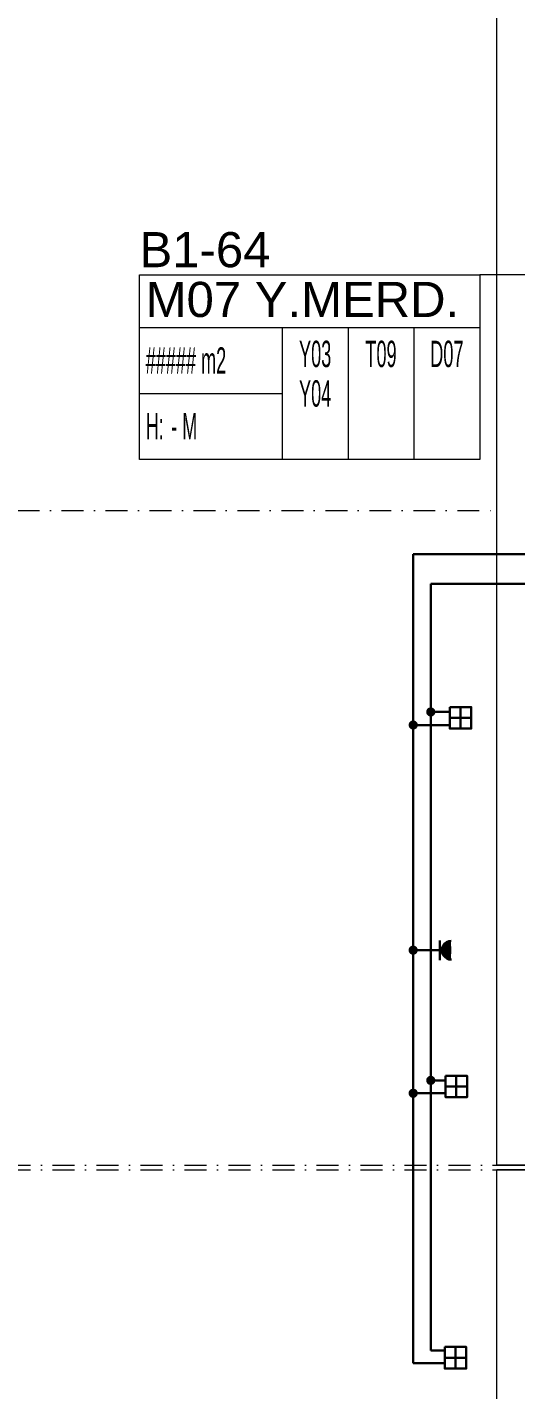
# Model space of a CAD drawing. Header units: metres. Extents: x -13194 to 152406, y -4219 to 19791.
# Drawn here: x 55620 to 56177, y 5430 to 6980 of the extents above; entities that cross this region are included whole.
import ezdxf
from ezdxf.enums import TextEntityAlignment as Align

# ---------------------------------------------------------------- set-up
doc = ezdxf.new("R2010")
doc.units = ezdxf.units.M
doc.header["$LTSCALE"] = 100
doc.header["$MEASUREMENT"] = 0
doc.linetypes.add('DASHDOT2', pattern=[0.5, 0.25, -0.125, 0, -0.125])
doc.layers.get('0').update_dxf_attribs({"color": 9, "lineweight": 9})
for name, color, linetype, lineweight in [('01', 9, 'Continuous', 9), ('06D', 9, 'Continuous', 9), ('21_mahal200', 9, 'Continuous', 9), ('24', 9, 'DASHDOT2', 9), ('E-DUVARA MONTE PRİZ KUTUSU', 7, 'Continuous', 30), ('E-KABLO', 7, 'Continuous', 30), ('E-LINYE', 7, 'Continuous', 30), ('E-UPS PRİZ', 7, 'Continuous', 30)]:
    doc.layers.add(name, color=color, linetype=linetype, lineweight=lineweight)
doc.styles.add('Arial', font='arial.ttf', dxfattribs={"height": 2.5})
doc.styles.add('MuuM_TEXT-STANDART', font='ARIALN.TTF')
doc.dimstyles.new('MuuM_DIM200', dxfattribs={"dimscale": 20, "dimtxt": 2, "dimasz": 1, "dimexe": 1, "dimexo": 1, "dimgap": 1, "dimtad": 1, "dimdec": 1, "dimrnd": 0.5, "dimdsep": 46, "dimtxsty": 'MuuM_TEXT-STANDART', "dimblk": 'ARCHTICK', "dimcen": 0, "dimdle": 0.15, "dimclrd": 256, "dimclre": 256, "dimclrt": 256, "dimadec": 0, "dimazin": 0, "dimtfac": 5, "dimtdec": 1, "dimtix": 1, "dimtmove": 2, "dimatfit": 3, "dimldrblk": 'DOT', "dimfxl": 3, "dimfxlon": 1, "dimtolj": 1, "dimlwd": -1, "dimlwe": -1, "dimarcsym": 0})

# ---------------------------------------------------------------- blocks, each defined once
blk = doc.blocks.new('p-akslar_yeni')
at = {"layer": '24'}
for points in [[(2312, -2145), (6415, -2145)], [(2312, -2790), (2352, -2790), (2352, -2890), (6415, -2890)], [(2312, -2995), (2352, -2995), (2352, -2895), (6415, -2895)]]:
    blk.add_lwpolyline(points, dxfattribs=at)
blk = doc.blocks.new('10_DUVARA MONTE PRİZ KUTUSU')
at = {"layer": 'E-DUVARA MONTE PRİZ KUTUSU', "color": 4}
for p, q in [((24.5, 0), (-24.5, 0)), ((0, 24.5), (0, -24.5))]:
    blk.add_line(p, q, dxfattribs=at)
blk.add_lwpolyline([(-24.5, -24.5), (24.5, -24.5), (24.5, 24.5), (-24.5, 24.5)], close=True, dxfattribs=at)
blk = doc.blocks.new('100_UPS PRİZ')
at = {"layer": 'E-UPS PRİZ', "color": 4}
for p, q in [((-1.22, 2.14), (1.28, 2.14)), ((0, 2.4), (0, 0))]:
    blk.add_line(p, q, dxfattribs=at)
at = {"layer": 'E-UPS PRİZ', "color": 4, "const_width": 1.2}
blk.add_lwpolyline([(-0.6, 3.58, 0.97398), (0.6, 3.58, 0.97398)], format="xyb", dxfattribs=at)
at = {"layer": 'E-UPS PRİZ', "color": 4}
blk.add_arc((0, 3.6), 1.2, 180.7551, 0.7551, dxfattribs=at)
blk = doc.blocks.new('1.bod.mimari.elk')
at = {"layer": '01'}
blk.add_lwpolyline([(40, -1430), (40, -1850), (470, -1850), (470, -1890), (40, -1890), (40, -2160), (470, -2160), (470, -2200), (40, -2200), (40, -2200), (40, -2200), (40, -2945), (0, -2945), (0, -1142.7)], dxfattribs=at)
blk.add_lwpolyline([(40, -8750), (0, -8750), (0, -2950), (40, -2950), (40, -8750), (40, -8750)], close=True, dxfattribs=at)
blk = doc.blocks.new('p-dilatasyon yeri')
at = {"layer": '06D'}
for points in [[(0, 5685), (5355, 5685)], [(5355, 5680), (0, 5680)]]:
    blk.add_lwpolyline(points, dxfattribs=at)
blk = doc.blocks.new('0_roomno2')
blk.add_lwpolyline([(19.375, -10.5), (0, -10.5), (0, 0), (19.375, 0)], close=True)
for points in [[(0, -3), (19.375, -3)], [(8.125, -3), (8.125, -10.5)], [(11.875, -3), (11.875, -10.5)], [(15.625, -3), (15.625, -10.5)], [(0, -6.75), (8.125, -6.75)]]:
    blk.add_lwpolyline(points)
at = {"style": 'MuuM_TEXT-STANDART', "width": 0.6}
blk.add_text('H:', height=1.5, dxfattribs=at).set_placement((0.35, -8.608), align=Align.MIDDLE_LEFT)
at = {"style": 'Arial'}
blk.add_attdef('ODANO', (0, 1.17), '', height=2, dxfattribs=at)
blk.add_attdef('MEKANADI', text='', height=2, dxfattribs=at).set_placement((0.35, -3), align=Align.BOTTOM_LEFT)
at = {"style": 'MuuM_TEXT-STANDART', "width": 0.6}
for tag, p in [('YER01', (10, -4.5)), ('TAVAN01', (13.75, -4.5)), ('DUVAR01', (17.5, -4.5)), ('YER02', (10, -6.75)), ('TAVAN02', (13.75, -6.75)), ('DUVAR02', (17.5, -6.75)), ('YER03', (10, -9)), ('TAVAN03', (13.75, -9)), ('DUVAR03', (17.5, -9))]:
    blk.add_attdef(tag, text='', height=1.5, dxfattribs=at).set_placement(p, align=Align.MIDDLE_CENTER)
for tag, p in [('M2', (0.35, -4.875)), ('TEMIZTAVANYUKSEKLIGI', (1.8, -8.608))]:
    blk.add_attdef(tag, text='', height=1.5, dxfattribs=at).set_placement(p, align=Align.MIDDLE_LEFT)
blk = doc.blocks.new('_ArchTick')
at = {"color": 0, "linetype": 'ByBlock', "const_width": 0.15}
blk.add_lwpolyline([(-0.5, -0.5), (0.5, 0.5)], dxfattribs=at)
blk = doc.blocks.new('_Dot')
at = {"color": 0, "linetype": 'ByBlock', "lineweight": -2}
blk.add_line((-0.5, 0), (-1, 0), dxfattribs=at)
at = {"color": 0, "linetype": 'ByBlock', "const_width": 0.5}
blk.add_lwpolyline([(-0.25, 0, 1), (0.25, 0, 1)], format="xyb", close=True, dxfattribs=at)
blk = doc.blocks.new('1.bod.mimari1.elk')
blk.add_blockref('p-dilatasyon yeri', (0, -8630))
at = {"layer": '21_mahal200'}
ref = blk.add_blockref('0_roomno2', (-406.84, -1931.71), dxfattribs=dict(at, xscale=20, yscale=20, zscale=20))
ref.add_attrib('ODANO', 'B1-64', (-406.84, -1923.07), dxfattribs={"layer": '0', "height": 40, "style": 'Arial'})
ref.add_attrib('MEKANADI', 'M07 Y.MERD.', dxfattribs={"layer": '0', "height": 40, "style": 'Arial'}).set_placement((-399.84, -1991.71), align=Align.BOTTOM_LEFT)
ref.add_attrib('M2', '##### m2', dxfattribs={"layer": '0', "height": 30, "style": 'MuuM_TEXT-STANDART', "width": 0.6}).set_placement((-399.84, -2029.21), align=Align.MIDDLE_LEFT)
ref.add_attrib('TEMIZTAVANYUKSEKLIGI', '- M', dxfattribs={"layer": '0', "height": 30, "style": 'MuuM_TEXT-STANDART', "width": 0.6}).set_placement((-370.84, -2103.87), align=Align.MIDDLE_LEFT)
ref.add_attrib('YER01', 'Y03', dxfattribs={"layer": '0', "height": 30, "style": 'MuuM_TEXT-STANDART', "width": 0.6}).set_placement((-206.84, -2021.71), align=Align.MIDDLE_CENTER)
ref.add_attrib('TAVAN01', 'T09', dxfattribs={"layer": '0', "height": 30, "style": 'MuuM_TEXT-STANDART', "width": 0.6}).set_placement((-131.84, -2021.71), align=Align.MIDDLE_CENTER)
ref.add_attrib('DUVAR01', 'D07', dxfattribs={"layer": '0', "height": 30, "style": 'MuuM_TEXT-STANDART', "width": 0.6}).set_placement((-56.84, -2021.71), align=Align.MIDDLE_CENTER)
ref.add_attrib('YER02', 'Y04', dxfattribs={"layer": '0', "height": 30, "style": 'MuuM_TEXT-STANDART', "width": 0.6}).set_placement((-206.84, -2066.71), align=Align.MIDDLE_CENTER)
blk.add_leader([(110.54, -1931.71), (-19.34, -1931.71)], dimstyle='MuuM_DIM200', override={"dimasz": 1, "dimfxl": 10}, dxfattribs=at)

msp = doc.modelspace()

# ---------------------------------------------------------------- linework, layer by layer
at = {"layer": 'E-KABLO', "color": 5}
for p, q in [((56793.7, 6346.6), (56080, 6346.6)), ((56080, 6346.6), (56080, 5474.2)), ((56101.6, 6200.9), (56080, 6200.9)), ((56096.9, 5781.6), (56080, 5781.6)), ((56096, 5474.2), (56080, 5474.2))]:
    msp.add_line(p, q, dxfattribs=at)
at = {"layer": 'E-KABLO', "color": 5, "const_width": 5.25}
for points in [[(56077.4, 6200.9, 1), (56082.6, 6200.9, 1)], [(56077.4, 5781.6, 1), (56082.6, 5781.6, 1)]]:
    msp.add_lwpolyline(points, format="xyb", close=True, dxfattribs=at)
at = {"layer": 'E-KABLO', "color": 4, "const_width": 5.25}
for points in [[(56057.4, 6186, 1), (56062.6, 6186, 1)], [(56057.4, 5929.8, 1), (56062.6, 5929.8, 1)], [(56057.4, 5767, 1), (56062.6, 5767, 1)]]:
    msp.add_lwpolyline(points, format="xyb", close=True, dxfattribs=at)
at = {"layer": 'E-LINYE', "color": 4}
for p, q in [((56060, 6380.3), (56060, 5459.9)), ((57014.4, 6380.3), (56060, 6380.3)), ((56101.6, 6186), (56060, 6186)), ((56088.4, 5929.8), (56060, 5929.8)), ((56096.8, 5767), (56060, 5767)), ((56096.8, 5459.9), (56060, 5459.9))]:
    msp.add_line(p, q, dxfattribs=at)

# ---------------------------------------------------------------- block references
at = {"layer": '06D'}
for name in ['1.bod.mimari.elk', '1.bod.mimari1.elk']:
    msp.add_blockref(name, (56155.2, 8630), dxfattribs=at)
at = {"layer": '24'}
msp.add_blockref('p-akslar_yeni', (49740.2, 8575), dxfattribs=at)
msp.add_blockref('p-akslar_yeni', (49740.2, 8575), dxfattribs=at)
at = {"layer": 'E-DUVARA MONTE PRİZ KUTUSU', "color": 3, "xscale": -0.5, "yscale": 0.5, "zscale": 0.5, "rotation": 180}
for p in [(56113.9, 6194.1), (56109.1, 5774.7), (56108.2, 5466)]:
    msp.add_blockref('10_DUVARA MONTE PRİZ KUTUSU', p, dxfattribs=at)
at = {"layer": 'E-UPS PRİZ', "xscale": 9, "yscale": 9, "zscale": 9, "rotation": 270}
msp.add_blockref('100_UPS PRİZ', (56071, 5929.8), dxfattribs=at)

doc.saveas('drawing.dxf')
